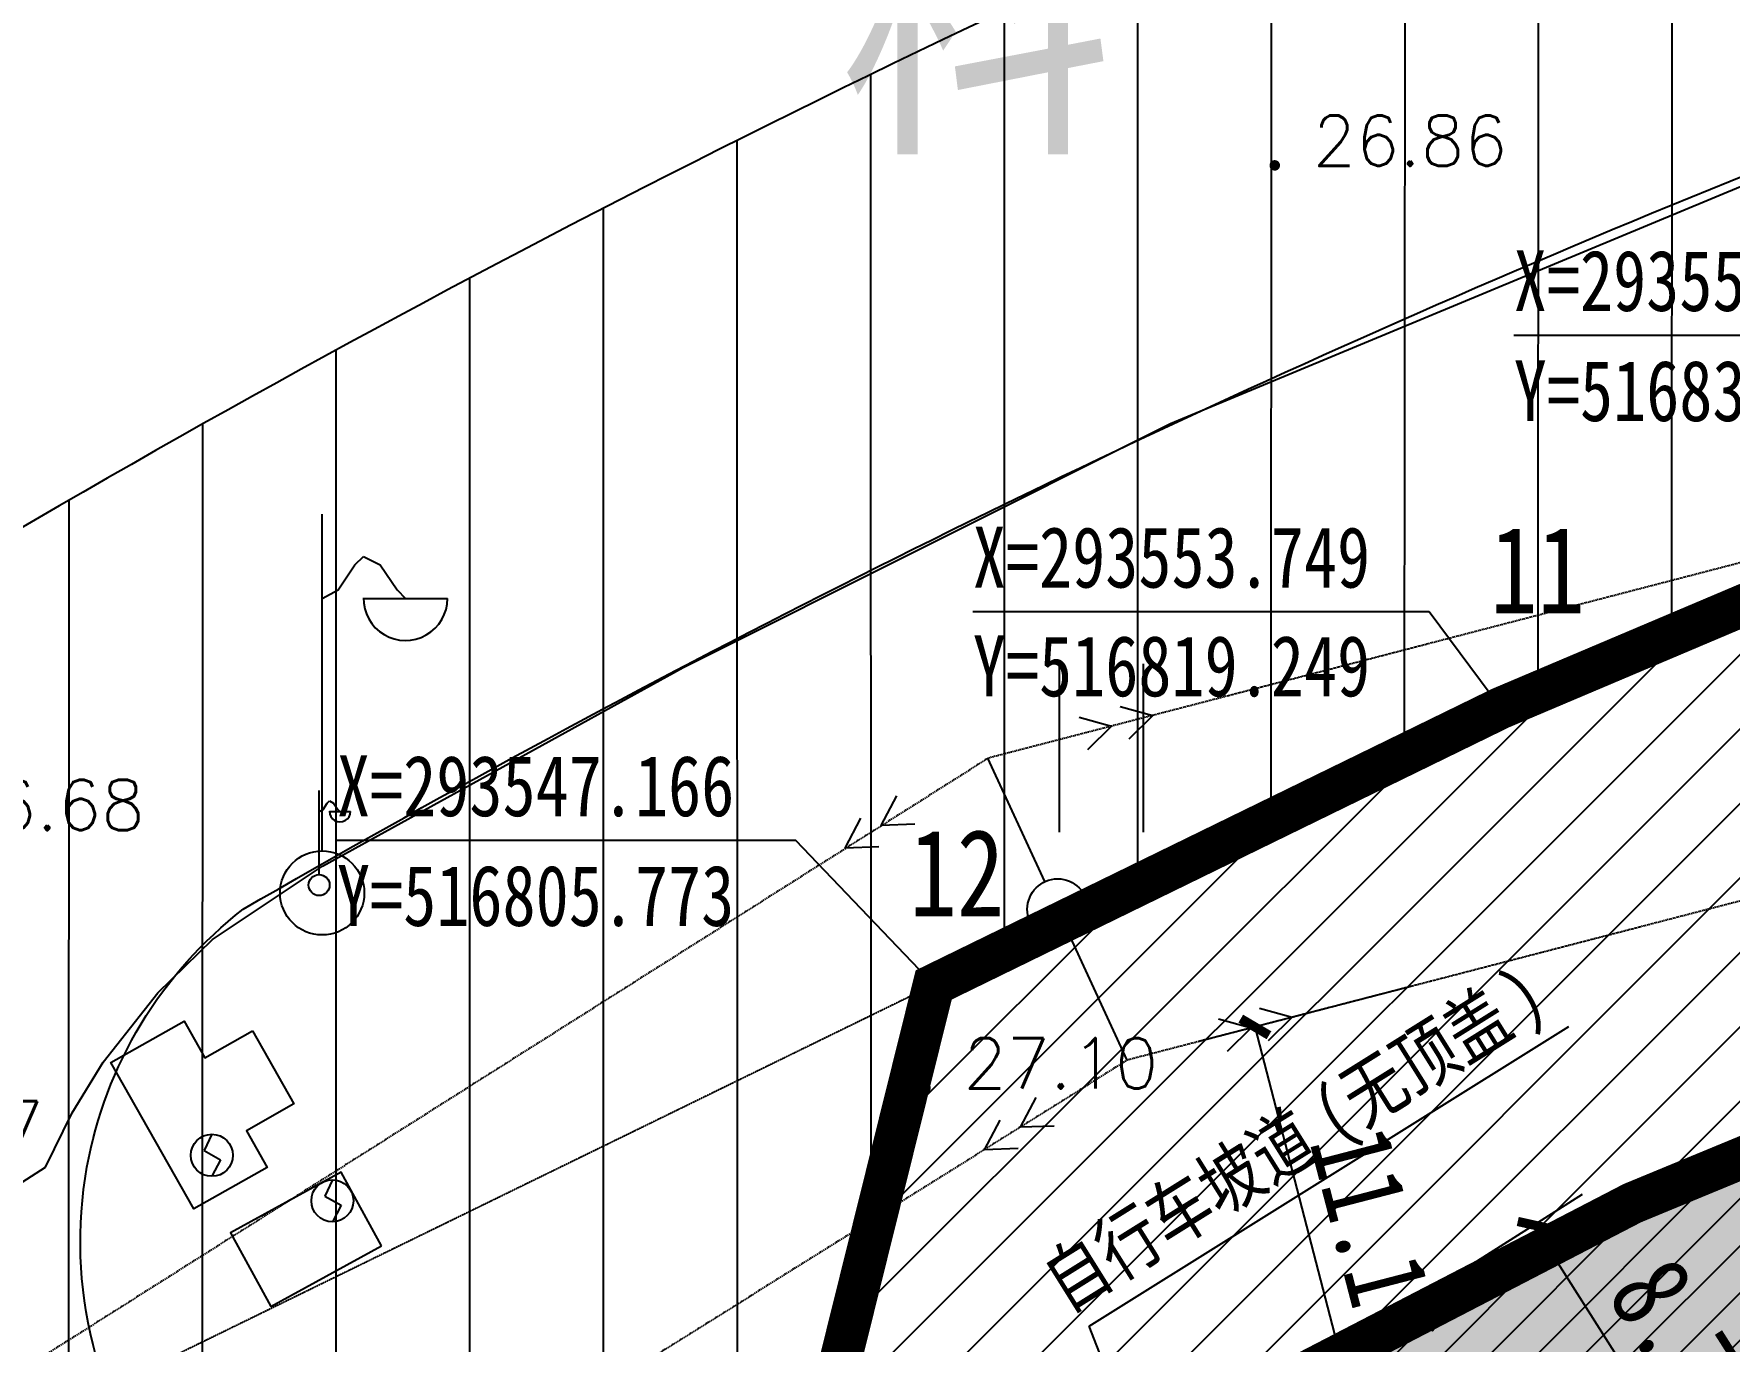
# Model space of a CAD drawing. Extents: x 1977 to 1034874806, y 3985 to 587211952.
# Drawn here: x 516784391 to 516824674, y 293538701 to 293569772 of the extents above; entities that cross this region are included whole.
import ezdxf
from ezdxf.xclip import XClip

# ---------------------------------------------------------------- set-up
doc = ezdxf.new("R2010")
doc.units = 0
doc.header["$LTSCALE"] = 10
doc.header["$MEASUREMENT"] = 0
doc.header["$XCLIPFRAME"] = 0
for name, pattern in [('ACAD_ISO04W100', [30, 24, -3, 0, -3]), ('DASH', [0.35, 0.25, -0.1]), ('X-地形图$0$444', [0.30000000000000004, 0.2, -0.1]), ('红线参照$0$DIVIDE2', [0.625, 0.25, -0.125, 0, -0.125, 0, -0.125])]:
    doc.linetypes.add(name, pattern=pattern)
for name, color, linetype in [('01-标注_尺寸', 3, 'Continuous'), ('01-标注_标高', 200, 'Continuous'), ('02-TEXT_标注', 4, 'Continuous'), ('M-用地 代征绿地', 126, 'Continuous'), ('M-用地 代征道路', 216, 'Continuous'), ('M-用地 代征道路坐标', 140, 'Continuous'), ('M-用地 地形图', 8, 'Continuous'), ('M-用地 建筑退线', 5, 'Continuous'), ('M-用地 红线', 20, 'ACAD_ISO04W100'), ('M-用地 红线坐标', 140, 'Continuous'), ('M-绿化 填充 实土104', 126, 'Continuous'), ('SPACE_HATCH', 8, 'Continuous'), ('X-地形图$0$GCD', 1, 'Continuous'), ('X-地形图$0$GKSS', 4, 'Continuous'), ('X-地形图$0$JTSS', 3, 'Continuous'), ('X-地形图$0$电力', 7, 'Continuous'), ('电力', 1, 'Continuous')]:
    doc.layers.add(name, color=color, linetype=linetype)
doc.styles.add('-黑体', font='simhei.ttf', dxfattribs={"width": 0.8})
doc.styles.add('X-地形图$0$HZ', font='simplex.shx', dxfattribs={"bigfont": 'hztxt.shx'})
doc.styles.add('黑', font='simhei.ttf', dxfattribs={"width": 0.8})
doc.styles.add('黑体', font='simhei.ttf', dxfattribs={"width": 0.8})
doc.styles.add('黑体_T3', font='simhei.ttf', dxfattribs={"width": 0.8})
doc.dimstyles.new('_TCH_ARCH&&550', dxfattribs={"dimtxt": 1925, "dimasz": 550, "dimexe": 1375, "dimexo": 0, "dimgap": 550, "dimtad": 1, "dimlfac": 0.001, "dimzin": 0, "dimdsep": 46, "dimtxsty": '黑体_T3', "dimblk": 'ARCHTICK', "dimcen": 0.09, "dimclrt": 7, "dimazin": 2, "dimtfac": 1, "dimtix": 1, "dimtmove": 2, "dimatfit": 3, "dimfxl": 0, "dimtolj": 1, "dimtzin": 0, "dimarcsym": 0})

# ---------------------------------------------------------------- blocks, each defined once
blk = doc.blocks.new('BC068')
for p, q in [((0, 1), (-0.360000000015134, 0.2200000000011642)), ((0.4084810034519251, 0.869088667815106), (0.4084810034519251, 0.869088667815106)), ((-0.360000000015134, 0.2200000000011642), (0.4199999999837019, -0.2099999999918509)), ((0.4199999999837019, -0.2099999999918509), (0, -1))]:
    blk.add_line(p, q)
blk.add_circle((0, 0), 1)
blk = doc.blocks.new('X-地形图$0$BC026')
for p, q in [((0, 0.5), (0, 4.499999999999972)), ((0.1900000000023283, 3.600000000005821), (0.389999999984866, 3.899999999994179)), ((0.389999999984866, 3.899999999994179), (0.4899999999906868, 4)), ((0.4899999999906868, 4), (0.6900000000023283, 3.899999999994179)), ((0.6900000000023283, 3.899999999994179), (0.889999999984866, 3.600000000005821)), ((0, 3.5), (0.1900000000023283, 3.600000000005821)), ((0.4899999999906868, 3.5), (1.489999999990687, 3.5)), ((0.889999999984866, 3.600000000005821), (0.9899999999906868, 3.5))]:
    blk.add_line(p, q)
blk.add_circle((0, 0), 0.5)
blk.add_arc((0.9899999999906868, 3.5), 0.5, 179, 0)
blk = doc.blocks.new('X-地形图$0$BC112')
for p, q in [((-0.4915175116158945, -0.9911522878941952), (-0.4915175116158944, 1.008847712105805)), ((0.5084824883841055, -0.9911522878941952), (0.5084824883841057, 1.008847712105805))]:
    blk.add_line(p, q)
blk = doc.blocks.new('X-地形图$0$BC200')
at = {"linetype": 'Continuous', "const_width": 0.25, "flags": 128}
blk.add_lwpolyline([(-0.125, 0, 1), (0.125, 0, 1)], format="xyb", close=True, dxfattribs=at)
blk = doc.blocks.new('X-地形图$0$A$C7BFD1BD2')
at = {"layer": 'X-地形图$0$GCD', "linetype": 'Continuous', "xscale": 0.4999999999999998, "yscale": 0.4999999999999998, "zscale": 0.4999999999999998, "rotation": 32.7878370276766}
for p in [(-486.1222727712593, -183.3529789913446), (-494.4224284229567, -205.282755770022)]:
    blk.add_blockref('X-地形图$0$BC200', p, dxfattribs=at)
at = {"layer": 'X-地形图$0$GCD', "linetype": 'Continuous', "style": 'X-地形图$0$HZ'}
for s, p in [('26.86', (-485.2209967062809, -183.3671724621672)), ('26.68', (-517.6074429193395, -199.1547595239244)), ('27.10', (-493.5211523579201, -205.2969492408447)), ('26.57', (-520.0021583685302, -206.7937365093385))]:
    blk.add_text(s, height=1.2, dxfattribs=at).set_placement(p)
blk = doc.blocks.new('dixingtu')
for points in [[(517120118.1184239, 293377370.2019362), (517125067.1132219, 293386447.6959275), (517124870.1500217, 293421447.1417159), (517129757.5204485, 293441474.9626237), (517129064.4492963, 293564630.4828299), (517108952.0187654, 293584560.9277471), (516934372.5839309, 293583956.5441711, 0.07507629949459868), (516850263.8305894, 293570957.8344297), (516833058.6072352, 293559600.885485, 0.02679212214802999), (516805772.6331713, 293547166.4583017), (516801839.8695204, 293531329.8940951, -0.1302458943098072), (516934431.4365628, 293566956.6460429), (517119047.6034387, 293567595.7761858)], [(517113257.0158966, 293364785.5015052), (517120118.1184239, 293377370.2019362), (517119047.6034387, 293567595.7761858), (516934431.4365628, 293566956.6460429, 0.1302458943098072), (516801839.8695204, 293531329.8940951), (516799128.9710066, 293520413.5725446), (516922623.7092775, 293326413.277699), (516937581.6087633, 293312226.6204827), (516956376.5843568, 293282701.2264559), (516977085.3054454, 293278102.4894085)]]:
    blk.add_lwpolyline(points, format="xyb", close=True)
at = {"linetype": 'Continuous', "flags": 128}
blk.add_lwpolyline([(516477350, 293350659.9999999), (516509017.2677822, 293370607.7003394), (516554766.3621155, 293399740.5104846), (516593674.5640129, 293424517.0721954), (516678045.6086006, 293478244.1603388), (516727579.904788, 293509787.369391), (516741990.7534523, 293518964.1306861), (516743641.0000001, 293520015.0000001), (516745467.4899663, 293520686.1968683), (516747307.2158424, 293521182.7947814), (516749380.9230906, 293521541.9296396), (516751784.9999999, 293521705.0000001), (516784668.0000001, 293542838.9999999), (516785298.1333502, 293544128.0076659), (516786034.6401555, 293545329.5288144), (516787337.4379943, 293546982.1601357), (516788634.3761, 293548245.0860239), (516791252.561213, 293549987.0634681), (516799819.4256775, 293554708.1119512), (516811396.8539117, 293560507.6106482), (516827341.3852009, 293567143.8703304)], dxfattribs=at)
at = {"layer": 'X-地形图$0$JTSS', "linetype": 'Continuous', "flags": 128}
for points in [[(516789361.5015663, 293548964.4523193, -0.01390432894865876), (516803110.6749057, 293556434.1081339, -0.01390432894860193), (516817253.7927342, 293563127.9667807, -0.01436257682815011), (516832230.1646771, 293569205.891513, -0.01436257682672205), (516847530.7943999, 293574413.9252752)], [(516787669.7696932, 293534831.7254584, -0.1066181399603041), (516785798.2045634, 293538614.4568704, -0.1066181399656777), (516785652.2762571, 293542832.337606, -0.09179498242335621), (516786939.2080898, 293546241.7766786, -0.09179498241681536), (516789361.5015663, 293548964.4523193)]]:
    blk.add_lwpolyline(points, format="xyb", dxfattribs=at)
at = {"layer": 'X-地形图$0$电力', "color": 1, "linetype": 'X-地形图$0$444', "ltscale": 15, "flags": 128}
for points in [[(517096040.4487052, 293622380.9259674), (517010927.5756931, 293583581.5241916), (516920513.3284032, 293582035.1778046), (516807062.1717331, 293552555.9432192), (516649774.270679, 293452964.209474), (516521231.8313367, 293372274.5795141)], [(517099757.972297, 293615401.366243), (517012674.3437461, 293575859.0646824), (516921641.1811662, 293574262.3667682), (516810373.721694, 293545381.210527), (516653221.6376883, 293446968.9922549), (516524795.2996068, 293365825.6311566)]]:
    blk.add_lwpolyline(points, dxfattribs=at)
at = {"layer": 'X-地形图$0$电力', "color": 1}
for points in [[(516810205.6184018, 293553785.5739947), (516810976.740072, 293553572.5684322), (516810406.7110086, 293553011.2602575)], [(516809230.7770773, 293553532.4035112), (516810001.8987475, 293553319.3979486), (516809431.8696842, 293552758.0897741)], [(516805322.9687396, 293550988.0621621), (516804523.5577441, 293550957.3691625), (516804896.6823245, 293551665.0258925)], [(516804470.6886004, 293550451.3783948), (516803671.2776049, 293550420.6853952), (516804044.4021854, 293551128.3421252)], [(516813517.1683626, 293546610.8413025), (516814288.2900329, 293546397.83574), (516813718.2609695, 293545836.5275653)], [(516812542.3270381, 293546357.670819), (516813313.4487084, 293546144.6652564), (516812743.419645, 293545583.3570819)], [(516808634.5187004, 293543813.3294699), (516807835.107705, 293543782.6364703), (516808208.2322853, 293544490.2932003)], [(516807782.2385613, 293543276.6457026), (516806982.8275657, 293543245.952703), (516807355.9521462, 293543953.609433)]]:
    blk.add_lwpolyline(points, dxfattribs=at)
at = {"layer": 'X-地形图$0$电力', "color": 1, "linetype": 'Continuous'}
for points in [[(516808416.214695, 293549622.3029541), (516807062.1717331, 293552555.9432192)], [(516810373.721694, 293545381.210527), (516809019.6787322, 293548314.8507921)]]:
    blk.add_lwpolyline(points, dxfattribs=at)
blk.add_circle((516808717.9467136, 293548968.5768731), 720, dxfattribs=at)
at = {"linetype": 'Continuous'}
for name, p, xscale, yscale, zscale in [('X-地形图$0$A$C7BFD1BD2', (517300000, 293750000), 1000, 1000, 1000), ('X-地形图$0$BC026', (516791240.9999999, 293549354.0000001), 2000, 2000, 2000), ('X-地形图$0$BC112', (516809744.5485233, 293552779.6316847), 2000, 2000, 2000)]:
    blk.add_blockref(name, p, dxfattribs=dict(at, xscale=xscale, yscale=yscale, zscale=zscale))
at = {"layer": 'X-地形图$0$GKSS', "linetype": 'Continuous', "xscale": 500, "yscale": 500, "zscale": 500}
blk.add_blockref('X-地形图$0$BC026', (516791168.5760079, 293549540.2762316), dxfattribs=at)
at = {"linetype": 'Continuous', "style": 'X-地形图$0$HZ'}
blk.add_text('科', height=6500, dxfattribs=at).set_placement((516803533.9366442, 293566893.3867726))
blk = doc.blocks.new('_ArchTick')
at = {"color": 0, "linetype": 'ByBlock', "const_width": 0.4}
blk.add_lwpolyline([(-0.5, -0.5), (0.5, 0.5)], dxfattribs=at)
blk = doc.blocks.new('*D391')
at = {"layer": '01-标注_尺寸', "color": 0, "lineweight": -2, "transparency": 16777216}
for p, q in [((516817174.0834692, 293547146.2238395), (516812074.6496748, 293545822.5884761)), ((516813405.5464517, 293546168.0429147), (516816209.702278, 293535364.7602433)), ((516819978.2392956, 293536342.9411681), (516814878.8055011, 293535019.3058046))]:
    blk.add_line(p, q, dxfattribs=at)
at = {"layer": 'Defpoints', "color": 0, "transparency": 16777216}
for p in [(516817174.0834692, 293547146.2238395), (516819978.2392956, 293536342.9411681), (516816209.702278, 293535364.7602433)]:
    blk.add_point(p, dxfattribs=at)
at = {"layer": '01-标注_尺寸', "color": 0, "lineweight": -2, "transparency": 16777216, "xscale": 550, "yscale": 550, "zscale": 550}
for p, rotation in [((516813405.5464517, 293546168.0429147), 104.5508769614661), ((516816209.702278, 293535364.7602433), 284.5508769614661)]:
    blk.add_blockref('_ArchTick', p, dxfattribs=dict(at, rotation=rotation))
at = {"layer": '01-标注_尺寸', "color": 7, "transparency": 16777216, "insert": (516816271.6108195, 293541146.4014616), "char_height": 1925, "attachment_point": 5, "rotation": 284.5508769614661, "style": '黑体_T3'}
blk.add_mtext('\\A1;11.16', dxfattribs=at)
blk = doc.blocks.new('*D502')
at = {"layer": '01-标注_尺寸', "color": 0, "lineweight": -2, "transparency": 16777216}
for p, q in [((516817706.7824928, 293539982.2901116), (516821192.5206056, 293542197.1511083)), ((516820031.9832573, 293541459.7380197), (516824746.561549, 293534039.9562538)), ((516822421.3607845, 293532562.5083457), (516825907.0988973, 293534777.3693424))]:
    blk.add_line(p, q, dxfattribs=at)
at = {"layer": 'Defpoints', "color": 0, "transparency": 16777216}
for p in [(516817706.7824928, 293539982.2901116), (516824746.561549, 293534039.9562538), (516822421.3607845, 293532562.5083457)]:
    blk.add_point(p, dxfattribs=at)
at = {"layer": '01-标注_尺寸', "color": 0, "lineweight": -2, "transparency": 16777216, "xscale": 550, "yscale": 550, "zscale": 550}
for p, rotation in [((516820031.9832573, 293541459.7380197), 122.4321462916216), ((516824746.561549, 293534039.9562538), 302.4321462916216)]:
    blk.add_blockref('_ArchTick', p, dxfattribs=dict(at, rotation=rotation))
at = {"layer": '01-标注_尺寸', "color": 7, "transparency": 16777216, "insert": (516823665.8634862, 293538561.0015343), "char_height": 1925, "attachment_point": 5, "rotation": 302.4321462916216, "style": '黑体_T3'}
blk.add_mtext('\\A1;8.79', dxfattribs=at)

msp = doc.modelspace()

# ---------------------------------------------------------------- hatches: boundary and pattern name
at = {"layer": 'M-用地 代征绿地'}
h = msp.add_hatch(dxfattribs=at)
h.set_pattern_fill('普通砖', color=256, scale=500)
h.set_pattern_definition([(45, (5.364418029785156e-07, 897.5567491059301), (-883.8838300365748, 883.883830036575), [])])
h.paths.add_polyline_path([(517108949.4738886, 293584566.12585), (516934370.473893, 293583962.12585, 0.0374860606277796), (516891827.4738886, 293580619.12585, 0.03748490662940623), (516850261.4738886, 293570963.12585), (516833056.4738886, 293559606.12585), (516819246.4738886, 293553754.12585), (516805770.4738886, 293547171.12585), (516801837.4738886, 293531335.12585, -0.06489418597320953), (516865813.4738886, 293557783.12585, -0.0648428666169169), (516934428.4738873, 293566962.12585), (517119045.4738886, 293567601.12585), (517119567.7450143, 293474751.0862261, 0.4125670460722625), (517125567.6500984, 293468784.835022), (517128567.8982193, 293468784.835022, 0.04329282612153178), (517129601.1019961, 293468874.463633), (517129061.4738886, 293564635.12585)])
at = {"layer": 'M-用地 代征道路', "linetype": 'Continuous'}
h = msp.add_hatch(dxfattribs=at)
h.set_pattern_fill('ANSI31', color=256, scale=2000, angle=45)
h.set_pattern_definition([(90, (5.364418029785156e-07, -8.940696716308594e-07), (-3175, 6.821210263296962e-13), [])])
h.paths.add_polyline_path([(516805773.0000005, 293547165.9999991), (516819249.0000005, 293553748.9999991), (516833059.0000005, 293559600.9999991), (516850264.0000005, 293570957.9999991, -0.03748490662940613), (516891830.0000005, 293580613.9999991, -0.03748606062518316), (516934373.000002, 293583956.9999991), (517108952.0000005, 293584560.9999991), (517129064.0000005, 293564629.9999991), (517129758.0000005, 293441474.9999991), (517124870.0000005, 293421446.9999991), (517125067.0000005, 293386447.9999991), (517120118.0000005, 293377369.9999991), (517113257.0000005, 293364785.9999991), (516977085.0000005, 293278101.9999991), (516956377.0000005, 293282700.9999991), (516937582.0000005, 293312226.9999991), (516922624.0000005, 293326412.9999991), (516799129.0000005, 293520413.9999991), (516801840.0000005, 293531329.9999991)], flags=16)
edge = h.paths.add_edge_path()
edge.add_line((517148867.0000005, 293599698.9999991), (516934315.3290611, 293598955.9803599))
edge.add_arc((516935357.1341338, 293298946.8746312), 300010.9145980633, 90.19896327367037, 106.3380198189794)
edge.add_arc((516935363.7905613, 293298956.2722516), 300003.7690770355, 106.3397446327378, 122.480048359494)
edge.add_line((516774260.0000024, 293552033.0000004), (516760762.0000005, 293543440.9999991))
edge.add_line((516760762.0000005, 293543440.9999991), (516959452.0000005, 293231314.9999991))
edge.add_line((516959452.0000005, 293231314.9999991), (517150257.0000005, 293352775.9999991))
edge.add_line((517150257.0000005, 293352775.9999991), (517148867.0000005, 293599698.9999991))
h.paths.add_polyline_path([(516983988.0000005, 293276569.999999), (516977085.0000005, 293278101.9999991), (517113257.0000005, 293364785.9999991), (517108308.0000005, 293355707.9999991), (517078783.0000005, 293336912.9999991), (517064596.0000005, 293321954.9999992), (517033070.0000005, 293301886.9999991), (517013514.0000007, 293295364.9999992)])
at = {"layer": 'M-绿化 填充 实土104'}
h = msp.add_hatch(dxfattribs=at)
h.set_pattern_fill('GRASS', color=256, scale=1000)
h.set_pattern_definition([(90, (517087751.5588478, 293224887.3847584), (-1995.59095, 1995.59095), [529.16132, -3462.0203]), (45, (517087751.5588478, 293224887.3847584), (-1995.592310163021, 1995.592310163021), [529.16132, -2293.0323]), (135, (517087751.5588478, 293224887.3847584), (-1995.592310163021, -1995.592310163021), [529.16132, -2293.0323])])
h.paths.add_polyline_path([(516904411.8521023, 293554859.6745288), (516906626.1106155, 293553707.0045692), (516914822.7602444, 293558764.7647243, -0.1337552651021173), (516927458.2543333, 293562372.4505495), (516993010.4796155, 293563171.4309415, -0.07490227800532384), (516998745.631646, 293562493.8804093), (517001189.099744, 293567187.7356167), (516934437.7420107, 293566957.0233863, 0.06484918174548923), (516865815.9999999, 293557777.999999, 0.06489418597267553), (516801840.0000005, 293531329.9999991), (516799129.0000005, 293520413.9999992), (516831924.8687207, 293468894.2517234, 0.2395148962495549), (516836450.1601829, 293469109.350596), (516838044.0927892, 293470116.8245724), (516818252.8416649, 293501231.64686), (516817746.5769307, 293500909.6281976), (516803953.4442257, 293522594.6343121), (516807256.2191106, 293524695.4228497), (516808249.7729117, 293528882.842122), (516819978.2391098, 293536342.9413602), (516822554.388454, 293532292.8235156), (516821963.7462639, 293531917.135076), (516824831.0857452, 293527409.2197597), (516824827.4770077, 293526913.5525571, -0.1795361481436481), (516831122.9292986, 293533162.6180698), (516835332.0884528, 293541271.1136908, -0.1879278583672599), (516845709.7710767, 293550360.3534529), (516847378.2200506, 293550958.6966018, -0.2099432465830809), (516862626.9673198, 293549949.4390179), (516874374.7925718, 293543833.908276, 0.2617477248888367), (516891023.8433346, 293544367.5814074), (516902441.5146462, 293551074.6899994)])
h.paths.add_polyline_path([(517024123.0186958, 293553139.278419, 0.07137448395796248), (517026977.2947259, 293554410.4913545), (517043842.1001464, 293565019.2749382, -0.07849511982928316), (517049291.9292263, 293567354.5589118), (517001189.099744, 293567187.7356167), (517000324.9683413, 293565527.7579733)])
at = {"layer": 'SPACE_HATCH'}
h = msp.add_hatch(dxfattribs=at)
h.set_pattern_fill('ANSI31', color=256, scale=500, style=0)
h.set_pattern_definition([(45, (0, 0), (-561.2660075668219, 561.266007566822), [])])
h.paths.add_polyline_path([(516927458.2543334, 293562372.4505495), (516993010.4796155, 293563171.4309415, -0.07490227800530427), (516998745.631646, 293562493.8804093), (517001189.099744, 293567187.7356167), (516934436.4214983, 293566957.018819, 0.06484794483848022), (516865816.0000005, 293557777.9999991, 0.06489418597319507), (516801840.0000005, 293531329.9999991), (516799129.0000005, 293520413.9999992), (516831924.8687207, 293468894.2517234, 0.239514896248998), (516836450.1601829, 293469109.350596), (516838044.0927892, 293470116.8245724), (516818252.8416649, 293501231.64686), (516817746.5769307, 293500909.6281976), (516803953.4442257, 293522594.6343121), (516807256.2191106, 293524695.4228497), (516808249.7729117, 293528882.842122), (516819978.2391098, 293536342.9413602), (516822554.388454, 293532292.8235156), (516821963.7462639, 293531917.135076), (516824831.0857452, 293527409.2197597), (516824827.4770077, 293526913.5525571, -0.1795361481433322), (516831122.9292986, 293533162.6180698), (516835332.0884528, 293541271.1136908, -0.1879278583672645), (516845709.7710767, 293550360.3534529), (516847378.2200506, 293550958.6966018, -0.2099432465826195), (516862626.9673198, 293549949.4390179), (516874374.8060679, 293543833.9012504, 0.2617474858044395), (516891023.8433346, 293544367.5814074), (516902441.5146462, 293551074.6899994), (516904411.8521023, 293554859.6745288), (516906626.1106155, 293553707.0045692), (516914822.7602444, 293558764.7647242, -0.1337552651034465)])

# ---------------------------------------------------------------- linework, layer by layer
at = {"layer": '01-标注_标高'}
for p, q in [((516809470.6116686, 293539056.7323564), (516820865.6392368, 293546177.1358479)), ((516812714.6519244, 293530729.4374987), (516809470.6116686, 293539056.7323564))]:
    msp.add_line(p, q, dxfattribs=at)
at = {"layer": 'M-用地 代征道路坐标', "color": 216, "linetype": 'Continuous'}
msp.add_lwpolyline([(516774260.0000005, 293552032.9999991), (516760762.0000005, 293543440.9999991), (516959452.0000005, 293231314.9999991), (517150257.0000005, 293352775.9999991), (517148867.0000005, 293599698.9999991), (516934321.0000005, 293598955.9999991, 0.07054130253642724), (516850963.0000005, 293586842.9999991, 0.0705420223187264), (516774260.0000005, 293552032.9999991)], format="xyb", close=True, dxfattribs=at)
at = {"layer": 'M-用地 建筑退线', "linetype": '红线参照$0$DIVIDE2', "lineweight": -3, "ltscale": 2}
msp.add_arc((516935288.7998956, 293299126.8650107), 260818.7438747875, 105.0344674998289, 119.234468518983, dxfattribs=at)
at = {"layer": 'M-用地 红线', "ltscale": 0.05, "const_width": 1000}
for points in [[(517120118.0000005, 293377369.9999991), (517125067.0000005, 293386447.9999991), (517124870.0000005, 293421446.9999991), (517129758.0000005, 293441474.9999991), (517129064.0000005, 293564629.9999991), (517108952.0000005, 293584560.9999991), (516934373.0000005, 293583956.9999991, 0.03748606062386081), (516891830.0000005, 293580613.9999991, 0.03748490662940609), (516850264.0000005, 293570957.9999991), (516833059.0000005, 293559600.9999991), (516819249.0000005, 293553748.9999991), (516805773.0000005, 293547165.9999991), (516801840.0000005, 293531329.9999991, -0.0648941859748016), (516865816.0000005, 293557777.9999991, -0.06484286661815478), (516934431.0000005, 293566956.9999991), (517119048.0000005, 293567595.9999991), (517120118.0000005, 293377369.9999991)], [(517113257.0000005, 293364785.9999991), (517120118.0000005, 293377369.9999991), (517119048.0000005, 293567595.9999991), (516934431.0000005, 293566956.9999991, 0.06484286659516672), (516865816.0000005, 293557777.9999991, 0.0648941859732095), (516801840.0000005, 293531329.9999991), (516799129.0000005, 293520413.9999991), (516922624.0000005, 293326412.9999991), (516937582.0000005, 293312226.9999991), (516956377.0000005, 293282700.9999991), (516977085.0000005, 293278101.9999991), (517113257.0000005, 293364785.9999991)]]:
    msp.add_lwpolyline(points, format="xyb", close=True, dxfattribs=at)
at = {"layer": 'M-用地 红线', "color": 3, "linetype": 'DASH', "ltscale": 3}
msp.add_lwpolyline([(516805773.0000005, 293547165.9999991), (516787714.9032367, 293538344.6545705)], dxfattribs=at)
at = {"layer": 'M-用地 红线坐标'}
for p, q in [((516830400.0000005, 293562599.9999991), (516819556.9704646, 293562599.9999991)), ((516817545.5924551, 293556033.9881539), (516806702.5629192, 293556033.9881539)), ((516819249.0000005, 293553748.9999991), (516817545.5924551, 293556033.9881539)), ((516802500.0000005, 293550599.9999991), (516791592.6413507, 293550599.9999991)), ((516805773.0000005, 293547165.9999991), (516802500.0000005, 293550599.9999991))]:
    msp.add_line(p, q, dxfattribs=at)
at = {"layer": 'M-绿化 填充 实土104'}
msp.add_lwpolyline([(517001189.099744, 293567187.7356167), (516934436.4214983, 293566957.018819, 0.0648479448384867), (516865816.0000005, 293557777.9999991, 0.0648941859731955), (516801840.0000005, 293531329.9999991), (516799129.0000005, 293520413.9999992), (516831924.8687207, 293468894.2517234, 0.2395148962495621)], format="xyb", dxfattribs=at)
at = {"layer": '电力', "linetype": 'Continuous', "flags": 128}
for points in [[(516789586.1182256, 293546077.918273), (516790571.3787237, 293544337.440856), (516789440.0742803, 293543697.0248404), (516789932.6985479, 293542826.7827139), (516788192.2210699, 293541841.522338), (516786221.7001958, 293545322.477233), (516787962.1776739, 293546307.737731), (516788454.8118291, 293545437.4920035)], [(516792652.8871465, 293540964.2264395), (516791692.242066, 293542718.4103385), (516789060.9661871, 293541277.4427481), (516790021.6121221, 293539523.2573233)]]:
    msp.add_lwpolyline(points, close=True, dxfattribs=at)

# ---------------------------------------------------------------- block references
at = {"layer": 'M-用地 地形图'}
ref = msp.add_blockref('dixingtu', (0.0675773024559021, -0.1061585545539856), dxfattribs=at)
XClip(ref).set_block_clipping_path([(516546032.40728575, 293199999.99999994), (517191244.7300934, 293692600.72069645)])
at = {"layer": '电力', "linetype": 'Continuous', "xscale": 500, "yscale": 500, "zscale": 500}
for p in [(516788619.0925909, 293543117.3674307), (516791484.0891119, 293542036.0791617)]:
    msp.add_blockref('BC068', p, dxfattribs=at)

# ---------------------------------------------------------------- texts
at = {"layer": '02-TEXT_标注', "style": '黑体', "width": 0.8}
for s, p in [(')', (516819824.8840792, 293546171.9895495)), ('无顶盖', (516815977.5367669, 293543767.9001279)), ('(', (516815336.3122149, 293543367.2185577)), ('自行车坡道', (516808924.0666946, 293539360.4028551))]:
    msp.add_text(s, height=1314.345991561182, rotation=32, dxfattribs=at).set_placement(p)
at = {"layer": 'M-用地 红线坐标', "color": 140, "style": '-黑体', "width": 0.8}
for s, p in [('X=293559.601', (516819556.9704646, 293563185.622362)), ('Y=516833.059', (516819556.9704646, 293560568.5970455)), ('X=293553.749', (516806702.5629192, 293556611.4881539)), ('Y=516819.249', (516806702.5629192, 293554026.952289)), ('X=293547.166', (516791592.6413507, 293551177.4999991)), ('Y=516805.773', (516791592.6413507, 293548568.5970455))]:
    msp.add_text(s, height=1445.780590717299, dxfattribs=at).set_placement(p)
at = {"layer": 'M-用地 红线坐标', "style": '黑', "width": 0.8}
for s, p in [('11', (516819000.0000005, 293555999.9999991)), ('12', (516805200.0000005, 293548799.9999991))]:
    msp.add_text(s, height=2065.400843881857, dxfattribs=at).set_placement(p)

# ---------------------------------------------------------------- dimensions: what is measured, and where the dimension line sits
at = {"layer": '01-标注_尺寸'}
for p1, p2, distance, picture, middle in [((516817174.0834693, 293547146.2238396), (516819978.2392956, 293536342.9411681), -3893.418700140861, '*D391', (516816271.6108195, 293541146.4014616)), ((516817706.7824927, 293539982.2901116), (516822421.3607844, 293532562.5083457), 2754.8885488961764, '*D502', (516823665.8634862, 293538561.0015343))]:
    dim = msp.add_aligned_dim(p1=p1, p2=p2, distance=distance, dimstyle='_TCH_ARCH&&550', dxfattribs=at)
    dim.commit()
    dim.dimension.update_dxf_attribs({"geometry": picture, "text_midpoint": middle})

doc.saveas('drawing.dxf')
